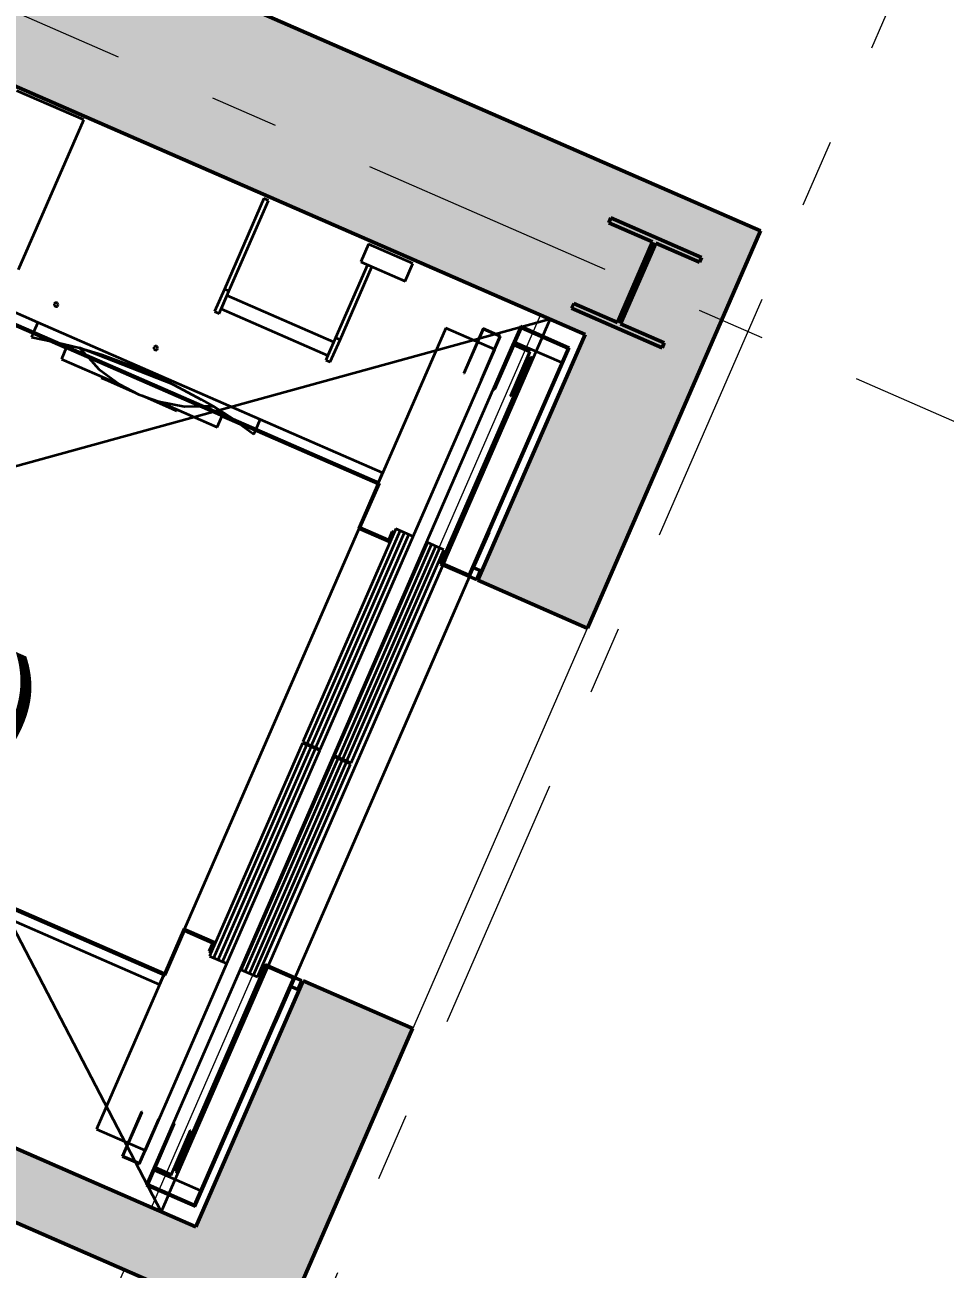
# Model space of a CAD drawing. Header units: millimetres. Extents: x -50172 to 258853, y -59787 to 25069.
# Drawn here: x 186099 to 187994, y -393 to 2169 of the extents above; entities that cross this region are included whole.
import ezdxf
from ezdxf.enums import TextEntityAlignment as Align

# ---------------------------------------------------------------- set-up
doc = ezdxf.new("R2010")
doc.units = ezdxf.units.MM
doc.header["$MEASUREMENT"] = 0
doc.linetypes.add('Double Dashed', pattern=[1093.611073, 529.166651, -211.666656, 141.111112, -211.666656])
for name, color, linetype in [('A-15-M_Column_Int', 7, 'Continuous'), ('A-15-MG_Structural_Grid', 7, 'Continuous'), ('A-20-M_Floor_Slab', 7, 'Continuous'), ('A-25-M_Wall_Int', 7, 'Continuous'), ('ArchiCAD Doors', 7, 'Continuous'), ('New_A-05-M_Gross_Int_Circulation', 7, 'Continuous')]:
    doc.layers.add(name, color=color, linetype=linetype)
for name, color, linetype, lineweight, true_color in [('A-15-M_Column_Int_Pen_No__28', 7, 'Continuous', 50, 0x2a2a2a), ('A-15-MG_Structural_Grid_Pen_No__163', 7, 'Continuous', 0, 0x750077), ('A-25-M_Wall_Int_Pen_No__107', 7, 'Continuous', 15, 0xa6a6a6), ('A-25-M_Wall_Int_Pen_No__27', 7, 'Continuous', 50, 0x2a2a2a), ('ArchiCAD Doors_Pen_No__27', 7, 'Continuous', 50, 0x2a2a2a), ('New_A-05-M_Gross_Int_Circulation_Pen_No__74', 7, 'Continuous', 20, 0x606060)]:
    doc.layers.add(name, color=color, linetype=linetype, lineweight=lineweight, true_color=true_color)
for name, color, linetype, lineweight in [('A-20-M_Floor_Slab_Pen_No__89', 8, 'Continuous', 20), ('A-80-M_Lift_Pen_No__8', 7, 'Continuous', 35), ('New_ArchiCAD Zone Stamps_Pen_No__9', 7, 'Continuous', 13)]:
    doc.layers.add(name, color=color, linetype=linetype, lineweight=lineweight)
doc.styles.add('GENERATED_STYLE_1', font='')
doc.styles.add('GENERATED_STYLE_3', font='')
doc.styles.add('GENERATED_STYLE_4', font='')
doc.styles.get('GENERATED_STYLE_1').set_extended_font_data('Arial', bold=True)
doc.styles.get('GENERATED_STYLE_3').set_extended_font_data('Arial')
doc.styles.get('GENERATED_STYLE_4').set_extended_font_data('Swis721 BT')

# ---------------------------------------------------------------- blocks, each defined once
blk = doc.blocks.new('Hub Circulation-First_INB 1250_31_3', base_point=(202027.2, -3160.1))
at = {"layer": 'New_A-05-M_Gross_Int_Circulation_Pen_No__74', "linetype": 'Continuous'}
for p, q in [((181904.4, 4233.7), (187614, 1744.8)), ((187614, 1744.8), (185229.9, -3722.7))]:
    blk.add_line(p, q, dxfattribs=at)
at = {"layer": 'New_ArchiCAD Zone Stamps_Pen_No__9'}
for tag, height, style, p in [('ROOM_NAME', 250, 'GENERATED_STYLE_1', (200923.8, -1482.5)), ('zoneNameLine2', 250, 'GENERATED_STYLE_1', (200735.4, -1914.6)), ('ROOM_NUMBER', 200, 'GENERATED_STYLE_3', (200547, -2335.3)), ('measuredAreaCode', 200, 'GENERATED_STYLE_3', (200389.9, -2695.5)), ('DUMMY_649', 200, 'GENERATED_STYLE_3', (200697.4, -2829.5)), ('DUMMY_650', 200, 'GENERATED_STYLE_3', (201326.5, -3103.9)), ('DUMMY_651', 133.3, 'GENERATED_STYLE_3', (201605.8, -3210.4))]:
    blk.add_attdef(tag, text='', height=height, rotation=336.4404, dxfattribs=dict(at, style=style)).set_placement(p, align=Align.TOP_LEFT)
blk = doc.blocks.new('Slab_3_3', base_point=(169200.6, -115.4))
at = {"layer": 'A-20-M_Floor_Slab_Pen_No__89', "linetype": 'Continuous', "flags": 128}
for points in [[(184086.2, 724.8), (186359.5, -266.4), (187160.9, 1571.5), (184887.6, 2562.7)], [(183228.9, -1241.4), (184030.3, 596.5), (186303.5, -394.8), (185502.1, -2232.6)]]:
    blk.add_lwpolyline(points, close=True, dxfattribs=at)
blk = doc.blocks.new('Wall_82_3', base_point=(183802.1, 848.8))
at = {"layer": 'A-25-M_Wall_Int_Pen_No__107', "linetype": 'Continuous', "lineweight": 0, "true_color": 0x535353}
blk.add_hatch(color=251, dxfattribs=at).paths.add_polyline_path([(183929.4, 640.5), (186395.2, -434.7), (186451.2, -306.4), (183985.4, 768.8)])
at = {"layer": 'A-25-M_Wall_Int_Pen_No__27', "linetype": 'Continuous', "flags": 128}
for points in [[(186451.2, -306.4), (183985.4, 768.8)], [(183929.4, 640.5), (186395.2, -434.7)]]:
    blk.add_lwpolyline(points, dxfattribs=at)
blk = doc.blocks.new('Simple Door Opening_11')
at = {"layer": 'ArchiCAD Doors_Pen_No__27', "linetype": 'Continuous'}
for p, q in [((-450, 0), (-450, -246)), ((450, 0), (450, -246))]:
    blk.add_line(p, q, dxfattribs=at)
blk = doc.blocks.new('Wall_112_3', base_point=(187614, 1744.8))
at = {"layer": 'A-25-M_Wall_Int_Pen_No__107', "linetype": 'Continuous', "lineweight": 0, "true_color": 0x535353}
for points in [[(187614, 1744.8), (187252.6, 1531.5), (187031.9, 1025.3), (187257.4, 927)], [(186897.6, 102), (186672.1, 200.4), (186174.5, -940.9), (186400, -1039.2)]]:
    blk.add_hatch(color=251, dxfattribs=at).paths.add_polyline_path(points)
at = {"layer": 'A-25-M_Wall_Int_Pen_No__27', "linetype": 'Continuous', "flags": 128}
for points in [[(187257.4, 927), (187614, 1744.8)], [(187252.6, 1531.5), (187031.9, 1025.3)], [(186672.1, 200.4), (186451.2, -306.4)], [(186400, -1039.2), (186897.6, 102)]]:
    blk.add_lwpolyline(points, dxfattribs=at)
at = {"layer": 'ArchiCAD Doors', "color": 251, "linetype": 'Continuous', "lineweight": 20, "true_color": 0x606060, "xscale": -1, "zscale": 1000, "rotation": 246.4404159907759}
blk.add_blockref('Simple Door Opening_11', (187077.5, 514.5), dxfattribs=at)
blk = doc.blocks.new('Wall_114_3', base_point=(187614, 1744.8))
at = {"layer": 'A-25-M_Wall_Int_Pen_No__107', "linetype": 'Continuous', "lineweight": 0, "true_color": 0x535353}
blk.add_hatch(color=251, dxfattribs=at).paths.add_polyline_path([(187614, 1744.8), (184922.7, 2918.3), (184786.8, 2606.7), (187252.6, 1531.5)])
at = {"layer": 'A-25-M_Wall_Int_Pen_No__27', "linetype": 'Continuous', "flags": 128}
for points in [[(184922.7, 2918.3), (184786.8, 2606.7)], [(187614, 1744.8), (184922.7, 2918.3)], [(184786.8, 2606.7), (187252.6, 1531.5)]]:
    blk.add_lwpolyline(points, dxfattribs=at)
blk = doc.blocks.new('Universal Columns Column 19_3')
at = {"layer": 'A-15-M_Column_Int', "linetype": 'Continuous', "lineweight": 0, "true_color": 0xffffff}
h = blk.add_hatch(dxfattribs=at)
h.set_pattern_fill('613_01__a5_STUCCO_0003', style=0, pattern_type=2)
h.set_pattern_definition([(286.3, (0, 0), (-3213820, 11866500), [3000, -14992680]), (309.93, (992000, -2522800), (-1760680, 765780), [4670, -4288600]), (111.49, (-168200, -712500), (765800, 1760700), [7100, -2708200]), (111.49, (-238700, -1062700), (765800, 1760700), [7100, -2708200]), (111.49, (-566500, -1578300), (765800, 1760700), [7100, -2708200]), (111.49, (-655700, -1708100), (765800, 1760700), [7100, -2708200]), (111.494, (-465300, -1834400), (765800, 1760700), [7100, -2708200]), (111.494, (-104200, -1931700), (765800, 1760700), [7100, -2708200]), (111.494, (257800, -2002000), (765800, 1760700), [7100, -2708200]), (183.06, (-194600, -886000), (2526450, 994900), [11200, -4282100]), (183.06, (-349700, -1079650), (2526450, 994900), [11200, -4282100]), (183.06, (116350, -2076500), (2526450, 994900), [11200, -4282100]), (111.49, (-350400, -1231700), (765800, 1760700), [7100, -2708200]), (111.49, (-502900, -1720200), (765800, 1760700), [7100, -2708200]), (111.494, (-274000, -1895900), (765800, 1760700), [7100, -2708200]), (111.494, (322000, -2155100), (765800, 1760700), [7100, -2708200]), (48.06, (-367140, -1412600), (765780, 1760680), [10500, -6061050]), (48.06, (-236400, -1671930), (765780, 1760680), [10520, -6061050]), (48.06, (-93300, -549600), (765800, 1760700), [10500, -6061050]), (48.06, (189050, -378800), (765800, 1760700), [10500, -6061050]), (48.06, (50600, -207200), (765800, 1760700), [10500, -6061050]), (48.06, (563700, -450600), (765800, 1760700), [10500, -6061050]), (48.06, (904800, -517960), (765780, 1760680), [10500, -6061050]), (48.06, (1265960, -877540), (765780, 1760680), [10500, -6061050]), (48.06, (1482600, -916100), (765780, 1760680), [10520, -6061050]), (48.06, (1273060, -1199550), (765780, 1760680), [10520, -6061050]), (48.06, (1211900, -1491860), (765780, 1760680), [10520, -6061050]), (48.06, (943500, -1689000), (765780, 1760680), [10520, -6061050]), (48.06, (1016600, -1999200), (765780, 1760680), [10520, -6061050]), (48.06, (801000, -2133260), (765780, 1760680), [10520, -6061050]), (48.06, (807600, -2293060), (765780, 1760680), [10520, -6061050]), (48.06, (630500, -2291960), (765780, 1760680), [10520, -6061050]), (48.06, (151700, -1607900), (765780, 1760680), [10520, -6061050]), (48.06, (70000, -1177460), (765780, 1760680), [10500, -6061050]), (48.06, (631750, -935800), (765780, 1760680), [10500, -6061050]), (48.06, (986700, -1181300), (765780, 1760680), [10500, -6061050]), (48.06, (850600, -1436000), (765780, 1760680), [10520, -6061050]), (48.06, (409300, -1365550), (765780, 1760680), [10500, -6061050]), (48.06, (488700, -1638000), (765780, 1760680), [10520, -6061050]), (48.06, (565600, -1787900), (765780, 1760680), [10520, -6061050]), (48.06, (297900, -886800), (765780, 1760680), [10500, -6061050]), (48.06, (277700, -629950), (765800, 1760700), [10500, -6061050]), (111.494, (551400, -2107800), (765800, 1760700), [7100, -2708200]), (111.494, (998900, -2140500), (765800, 1760700), [7100, -2708200]), (111.49, (707000, -1598400), (765800, 1760700), [7100, -2708200]), (111.494, (1193500, -1658100), (765800, 1760700), [7100, -2708200]), (111.49, (691100, -1191600), (765800, 1760700), [7100, -2708200]), (111.49, (1263300, -1334100), (765800, 1760700), [7100, -2708200]), (111.49, (979600, -866500), (765800, 1760700), [7100, -2708200]), (111.49, (1307600, -730700), (765800, 1760700), [7100, -2708200]), (111.49, (640400, -526600), (765800, 1760700), [7100, -2708200]), (111.49, (694500, -717200), (765800, 1760700), [7100, -2708200]), (111.49, (314700, -283700), (765800, 1760700), [7100, -2708200]), (111.49, (167600, -528500), (765800, 1760700), [7100, -2708200]), (111.49, (12400, -430600), (765800, 1760700), [7100, -2708200]), (111.49, (67100, -748000), (765800, 1760700), [7100, -2708200]), (111.49, (344000, -1091200), (765800, 1760700), [7100, -2708200]), (111.49, (29600, -939300), (765800, 1760700), [7100, -2708200]), (111.49, (438400, -757700), (765800, 1760700), [7100, -2708200]), (111.49, (-42600, -1373600), (765800, 1760700), [7100, -2708200]), (169.023, (65740, -1702860), (-7808487, 1302433), [10530, -17691000]), (169.023, (1133700, -1883880), (-7808487, 1302433), [10530, -17691000]), (169.023, (1445740, -1224800), (-7808487, 1302433), [10530, -17691000]), (169.023, (1047320, -1405880), (-7808487, 1302433), [10530, -17691000]), (169.023, (180300, -1357830), (-7808487, 1302433), [10530, -17691000]), (169.023, (-432670, -1577200), (-7808487, 1302433), [10530, -17691000]), (169.023, (223600, -966600), (-7808487, 1302433), [10530, -17691000]), (169.023, (1136430, -1014340), (-7808487, 1302433), [10530, -17691000]), (169.023, (1524220, -1021000), (-7808487, 1302433), [10530, -17691000]), (169.023, (1135220, -608810), (-7808487, 1302433), [10530, -17691000]), (169.023, (893470, -721350), (-7808487, 1302433), [10530, -17691000]), (169.023, (840820, -1017380), (-7808487, 1302433), [10530, -17691000]), (169.023, (46180, -1841170), (-7808487, 1302433), [10530, -17691000]), (169.023, (407640, -1861700), (-7808487, 1302433), [10530, -17691000]), (169.023, (845750, -1951000), (-7808487, 1302433), [10530, -17691000]), (48.06, (1350950, -1429200), (765780, 1760680), [10520, -6061050]), (48.06, (1140700, -2005970), (765780, 1760680), [10520, -6061050]), (48.06, (978100, -2309850), (765780, 1760680), [10520, -6061050]), (48.06, (198750, -158600), (765800, 1760700), [10500, -6061050]), (48.06, (458460, -261400), (765800, 1760700), [10500, -6061050]), (48.06, (772750, -448730), (765780, 1760680), [10500, -6061050]), (48.06, (1481360, -686060), (765780, 1760680), [10520, -6061050]), (48.06, (1667650, -817700), (765780, 1760680), [10520, -6061050]), (48.06, (1651400, -901750), (765780, 1760680), [10520, -6061050])])
h.paths.add_polyline_path([(-101.8, -101.6), (101.8, -101.6), (101.8, -90.6), (3.6, -90.6), (3.6, 90.6), (101.8, 90.6), (101.8, 101.6), (-101.8, 101.6), (-101.8, 90.6), (-3.6, 90.6), (-3.6, -90.6), (-101.8, -90.6)])
at = {"layer": 'A-15-M_Column_Int_Pen_No__28', "linetype": 'Continuous'}
for p, q in [((101.8, 101.6), (-101.8, 101.6)), ((-101.8, 101.6), (-101.8, 90.6)), ((-101.8, 90.6), (-3.6, 90.6)), ((-3.6, 90.6), (-3.6, -90.6)), ((3.6, -90.6), (3.6, 90.6)), ((3.6, 90.6), (101.8, 90.6)), ((101.8, 90.6), (101.8, 101.6)), ((-3.6, -90.6), (-101.8, -90.6)), ((-101.8, -90.6), (-101.8, -101.6)), ((-101.8, -101.6), (101.8, -101.6)), ((101.8, -90.6), (3.6, -90.6)), ((101.8, -101.6), (101.8, -90.6))]:
    blk.add_line(p, q, dxfattribs=at)
blk = doc.blocks.new('Standard grid marker')
at = {"layer": 'A-15-MG_Structural_Grid_Pen_No__163', "linetype": 'Double Dashed'}
blk.add_line((1000, 0), (29726, 0), dxfattribs=at)
at = {"layer": 'A-15-MG_Structural_Grid_Pen_No__163', "style": 'GENERATED_STYLE_4'}
for tag, p in [('AC_MarkerText_1_0', (-500, 41.2)), ('AC_MarkerText_1_1', (31226, 41.2))]:
    blk.add_attdef(tag, text='', height=350, rotation=90, dxfattribs=at).set_placement(p, align=Align.MIDDLE_CENTER)
blk = doc.blocks.new('Standard grid marker_3')
at = {"layer": 'A-15-MG_Structural_Grid_Pen_No__163', "linetype": 'Double Dashed'}
blk.add_line((1000, 0), (74254.8, 0), dxfattribs=at)
at = {"layer": 'A-15-MG_Structural_Grid_Pen_No__163', "style": 'GENERATED_STYLE_4'}
for tag, p in [('AC_MarkerText_1_0', (-500, 43.4)), ('AC_MarkerText_1_1', (75754.8, 43.4))]:
    blk.add_attdef(tag, text='', height=350, rotation=360, dxfattribs=at).set_placement(p, align=Align.MIDDLE_CENTER)

msp = doc.modelspace()

# ---------------------------------------------------------------- linework, layer by layer
at = {"layer": 'A-80-M_Lift_Pen_No__8', "linetype": 'Continuous'}
for p, q in [((184907.6, 2554.1), (186379.5, -275.1)), ((186829.8, 1225.5), (184899.3, 2067.3)), ((184900.9, 2063.3), (186825.9, 1224)), ((186220, 1973.6), (186082.5, 2033.6)), ((186085.5, 1665.2), (186220, 1973.6)), ((186591.2, 1811.7), (186509.7, 1624.7)), ((186518.9, 1620.7), (186600.4, 1807.7)), ((186600.4, 1807.7), (186591.2, 1811.7)), ((186806.6, 1717.8), (186790.7, 1681.1)), ((186898.3, 1677.8), (186806.6, 1717.8)), ((186804.4, 1675.1), (186738.9, 1524.8)), ((186748, 1520.8), (186813.6, 1671.1)), ((186790.7, 1681.1), (186882.3, 1641.2)), ((186882.3, 1641.2), (186898.3, 1677.8)), ((186509.7, 1624.7), (186489.7, 1578.9)), ((186498.9, 1574.9), (186518.9, 1620.7)), ((186518.9, 1620.7), (186509.7, 1624.7)), ((186125.4, 1556.6), (186000.1, 1611.3)), ((186159.5, 1594.7), (186159.2, 1593.2)), ((186159.2, 1593.2), (186159.4, 1591.6)), ((186159.4, 1591.6), (186160.3, 1590.3)), ((186160.4, 1596), (186159.5, 1594.7)), ((186160.3, 1590.3), (186161.6, 1589.4)), ((186161.7, 1596.8), (186160.4, 1596)), ((186161.6, 1589.4), (186163.1, 1589.1)), ((186163.2, 1597.1), (186161.7, 1596.8)), ((186163.1, 1589.1), (186164.6, 1589.4)), ((186164.8, 1596.8), (186163.2, 1597.1)), ((186164.6, 1589.4), (186165.9, 1590.2)), ((186166, 1595.9), (186164.8, 1596.8)), ((186165.9, 1590.2), (186166.8, 1591.5)), ((186166.9, 1594.6), (186166, 1595.9)), ((186166.8, 1591.5), (186167.2, 1593)), ((186167.2, 1593), (186166.9, 1594.6)), ((186514.9, 1611.6), (186502.9, 1584.1)), ((186734.9, 1515.6), (186514.9, 1611.6)), ((186489.7, 1578.9), (186498.9, 1574.9)), ((186502.9, 1584.1), (186722.9, 1488.1)), ((187180.9, 1562.8), (184106.2, 716.2)), ((186125.4, 1556.6), (186116.7, 1536.5)), ((186583.8, 1356.8), (186125.4, 1556.6)), ((186965.7, 1544.8), (186827.1, 1226.7)), ((187066.6, 1500.8), (186965.7, 1544.8)), ((187042.8, 1543.9), (187002.9, 1452.2)), ((187003.8, 1451.8), (187043.3, 1542.6)), ((187078.6, 1528.3), (187042.8, 1543.9)), ((187043.3, 1542.6), (187077.3, 1527.8)), ((187120.1, 1548.4), (187100.1, 1502.6)), ((187102.8, 1501.4), (187121.6, 1544.5)), ((187220.9, 1504.4), (187120.1, 1548.4)), ((187121.6, 1544.5), (187216.9, 1502.9)), ((187165.9, 1528.4), (187180.9, 1562.8)), ((186115.5, 1533.7), (186112.3, 1526.4)), ((186112.3, 1526.4), (186152.1, 1517.7)), ((186149.6, 1518.3), (186184, 1503.3)), ((186167.1, 1514.5), (186177, 1512.3)), ((186177, 1512.3), (186211.5, 1503.8)), ((186394.5, -240.7), (187165.9, 1528.4)), ((186738.9, 1524.8), (186718.9, 1479)), ((186722.9, 1488.1), (186734.9, 1515.6)), ((186728, 1475), (186748, 1520.8)), ((186748, 1520.8), (186738.9, 1524.8)), ((187077.3, 1527.8), (187037.7, 1437.1)), ((187038.6, 1436.7), (187078.6, 1528.3)), ((187204.2, 1473.6), (187108.8, 1515.1)), ((186184.2, 1503.8), (186174.2, 1480.8)), ((186184, 1503.3), (186184.2, 1503.8)), ((186186.9, 1509.9), (186185.4, 1506.5)), ((186211.5, 1503.8), (186258.8, 1489.8)), ((186211.5, 1503.8), (186224.8, 1489.3)), ((186405.4, 1428), (186211.5, 1503.8)), ((186258.8, 1489.8), (186330.1, 1463)), ((186364.8, 1505.2), (186364.5, 1503.7)), ((186364.5, 1503.7), (186364.8, 1502.1)), ((186365.7, 1506.5), (186364.8, 1505.2)), ((186364.8, 1502.1), (186365.6, 1500.8)), ((186365.6, 1500.8), (186366.9, 1499.9)), ((186367, 1507.3), (186365.7, 1506.5)), ((186366.9, 1499.9), (186368.4, 1499.6)), ((186368.6, 1507.6), (186367, 1507.3)), ((186368.4, 1499.6), (186370, 1499.9)), ((186370.1, 1507.2), (186368.6, 1507.6)), ((187100.1, 1502.6), (186368.6, -174.9)), ((186370, 1499.9), (186371.3, 1500.7)), ((186371.4, 1506.4), (186370.1, 1507.2)), ((186371.3, 1500.7), (186372.2, 1502)), ((186372.2, 1505), (186371.4, 1506.4)), ((186372.5, 1503.5), (186372.2, 1505)), ((186372.2, 1502), (186372.5, 1503.5)), ((186898.7, 1115.8), (187066.6, 1500.8)), ((187216.9, 1502.9), (187013.5, 1036.3)), ((187015, 1032.4), (187220.9, 1504.4)), ((187105.9, 1510.9), (187065.9, 1419.3)), ((187066.9, 1418.9), (187106.4, 1509.6)), ((187138.5, 1495.6), (187098.9, 1404.9)), ((187099.9, 1404.5), (187139.8, 1496.2)), ((187100.1, 1502.6), (187102.8, 1501.4)), ((187139.8, 1496.2), (187105.9, 1510.9)), ((187106.4, 1509.6), (187138.5, 1495.6)), ((186174.2, 1480.8), (186294.3, 1428.5)), ((186229.8, 1483.9), (186251.4, 1460.3)), ((186330.1, 1463), (186353.4, 1454)), ((186718.9, 1479), (186728, 1475)), ((187140.4, 1485), (186954.5, 1058.8)), ((186958.5, 1060.3), (187143.2, 1483.8)), ((187143.2, 1483.8), (187140.4, 1485)), ((186251.4, 1460.3), (186294.3, 1428.5)), ((186256.7, 1444.9), (186255.7, 1442.6)), ((186255.7, 1442.6), (186264.9, 1438.6)), ((186265.9, 1440.9), (186264.9, 1438.6)), ((186264.9, 1438.6), (186326.9, 1411.5)), ((186353.4, 1454), (186405.4, 1428)), ((187002.9, 1452.2), (187003.8, 1451.8)), ((187037.7, 1437.1), (187038.6, 1436.7)), ((186294.3, 1428.5), (186333.4, 1408.1)), ((186405.4, 1428), (186462, 1397.9)), ((187065.9, 1419.3), (187066.9, 1418.9)), ((186333.4, 1408.1), (186375, 1393.3)), ((186340.3, 1405.7), (186402.4, 1378.6)), ((186375, 1393.3), (186495, 1340.9)), ((186375, 1393.3), (186427.4, 1383.5)), ((186462, 1397.9), (186486.5, 1383.9)), ((186466.8, 1383.8), (186486.5, 1383.9)), ((186486.5, 1383.9), (186529.1, 1356.6)), ((187098.9, 1404.9), (187099.9, 1404.5)), ((186402.4, 1378.6), (186403.4, 1380.9)), ((186402.4, 1378.6), (186411.5, 1374.6)), ((186411.5, 1374.6), (186412.5, 1376.9)), ((186427.4, 1383.5), (186459.4, 1383.7)), ((186495, 1340.9), (186505, 1363.9)), ((186505, 1363.9), (186504.8, 1363.4)), ((186504.8, 1363.4), (186542.3, 1347)), ((186506.2, 1366.6), (186507.8, 1370.3)), ((186540.4, 1348.4), (186570.6, 1326.5)), ((186570.6, 1326.5), (186573.8, 1333.9)), ((186575, 1336.6), (186583.8, 1356.8)), ((186835.8, 1246.9), (186583.8, 1356.8)), ((186827.1, 1226.7), (186835.8, 1246.9)), ((186825.9, 1224), (186785.9, 1132.3)), ((186789.8, 1133.8), (186829.8, 1225.5)), ((186427.5, 306.7), (186787.3, 1131.7)), ((186862.9, 1131.4), (186671.6, 692.6)), ((186785.9, 1132.3), (186849.1, 1104.7)), ((186847.6, 1108.7), (186789.8, 1133.8)), ((186898.7, 1115.8), (186862.9, 1131.4)), ((186680.5, 688.7), (186871.9, 1127.5)), ((186689.5, 684.8), (186880.8, 1123.6)), ((186698.4, 680.9), (186889.8, 1119.7)), ((186707.4, 677), (186898.7, 1115.8)), ((186928, 1103), (186736.8, 664.5)), ((186855, 1125.6), (186847.6, 1108.7)), ((186849.1, 1104.7), (186857.7, 1124.4)), ((186857.7, 1124.4), (186855, 1125.6)), ((186961.9, 1088.2), (186928, 1103)), ((187023.9, 1051.4), (187055.7, 1124.3)), ((187055.7, 1124.3), (187055.2, 1124.5)), ((186745.3, 660.7), (186936.5, 1099.3)), ((186753.7, 657), (186945, 1095.6)), ((186762.2, 653.3), (186953.5, 1091.9)), ((186770.7, 649.7), (186961.9, 1088.2)), ((184457.3, 1053.5), (186387.7, 211.7)), ((186386.2, 215.7), (184461.2, 1055)), ((186954.5, 1058.8), (187015, 1032.4)), ((187013.5, 1036.3), (186958.5, 1060.3)), ((186964.6, 1068), (186960.8, 1059.3)), ((186961.7, 1058.9), (186965.5, 1067.6)), ((186965.5, 1067.6), (186964.6, 1068)), ((187023, 1050.7), (187036.3, 1044.9)), ((187037.6, 1045.4), (187023.9, 1051.4)), ((186655.3, 207.4), (187015, 1032.4)), ((187015, 1032.4), (187029.3, 1026.2)), ((187028.7, 1027.5), (187015.4, 1033.3)), ((187036.3, 1044.9), (187028.7, 1027.5)), ((187029.3, 1026.2), (187037.6, 1045.4)), ((186671.6, 692.6), (186707.4, 677)), ((186670.6, 690.2), (186479.3, 251.5)), ((186488.2, 247.5), (186679.5, 686.4)), ((186497.1, 243.6), (186688.5, 682.5)), ((186506.1, 239.7), (186697.4, 678.6)), ((186515, 235.9), (186706.3, 674.6)), ((186706.3, 674.6), (186670.6, 690.2)), ((186706.3, 674.6), (186707.4, 677)), ((186735.6, 661.6), (186544.3, 223.1)), ((186552.8, 219.4), (186744.1, 658)), ((186561.3, 215.7), (186752.5, 654.3)), ((186569.8, 212), (186761, 650.6)), ((186578.3, 208.3), (186769.5, 646.8)), ((186769.5, 646.8), (186735.6, 661.6)), ((186736.8, 664.5), (186770.7, 649.7)), ((185540.4, 557.2), (186376.2, 192.7)), ((186426.2, 307.3), (186386.2, 215.7)), ((186388.9, 214.5), (186427.7, 303.4)), ((186489.4, 279.7), (186426.2, 307.3)), ((186427.7, 303.4), (186485.4, 278.2)), ((186485.4, 278.2), (186478.1, 261.2)), ((186478.1, 261.2), (186480.8, 260)), ((186480.8, 260), (186489.4, 279.7)), ((186347.1, -149.1), (186515, 235.9)), ((186594.8, 233.8), (186409, -192.5)), ((186479.3, 251.5), (186515, 235.9)), ((186655.3, 207.4), (186594.8, 233.8)), ((186385, 212.9), (186246.3, -105.2)), ((186376.2, 192.7), (186385, 212.9)), ((186388.9, 214.5), (186386.2, 215.7)), ((186387.7, 211.7), (186388.9, 214.5)), ((186411.7, -193.7), (186596.4, 229.8)), ((186651.4, 205.8), (186447.9, -260.7)), ((186449.5, -264.7), (186655.3, 207.4)), ((186544.3, 223.1), (186578.3, 208.3)), ((186598.7, 228.8), (186595.7, 221.9)), ((186595.7, 221.9), (186596.6, 221.5)), ((186596.4, 229.8), (186651.4, 205.8)), ((186596.6, 221.5), (186599.6, 228.4)), ((186654.9, 206.5), (186668.2, 200.7)), ((186669.5, 201.2), (186655.3, 207.4)), ((186615.6, 115.1), (186647.4, 187.9)), ((186660.6, 183.3), (186647.3, 189.1)), ((186647.4, 187.9), (186661.1, 181.9)), ((186668.2, 200.7), (186660.6, 183.3)), ((186661.1, 181.9), (186669.5, 201.2)), ((186615.1, 115.3), (186615.6, 115.1)), ((186339.3, -69.4), (186299.4, -161.1)), ((186300.7, -160.5), (186340.3, -69.8)), ((186340.3, -69.8), (186339.3, -69.4)), ((186374.2, -84.6), (186334.6, -175.3)), ((186335.1, -176.6), (186375.1, -85)), ((186406.4, -93.2), (186366.5, -184.8)), ((186367.8, -184.3), (186407.3, -93.6)), ((186375.1, -85), (186374.2, -84.6)), ((186407.3, -93.6), (186406.4, -93.2)), ((186246.3, -105.2), (186347.1, -149.1)), ((186439.4, -107.6), (186399.9, -198.3)), ((186400.4, -199.6), (186440.3, -108)), ((186440.3, -108), (186439.4, -107.6)), ((186299.4, -161.1), (186335.1, -176.6)), ((186334.6, -175.3), (186300.7, -160.5)), ((186368.6, -174.9), (186348.6, -220.7)), ((186352.6, -219.2), (186371.4, -176.1)), ((186371.4, -176.1), (186368.6, -174.9)), ((186365.4, -189.8), (186460.7, -231.4)), ((186366.5, -184.8), (186400.4, -199.6)), ((186399.9, -198.3), (186367.8, -184.3)), ((186409, -192.5), (186411.7, -193.7)), ((186348.6, -220.7), (186449.5, -264.7)), ((186447.9, -260.7), (186352.6, -219.2)), ((186394.5, -240.7), (186379.5, -275.1))]:
    msp.add_line(p, q, dxfattribs=at)

# ---------------------------------------------------------------- block references
at = {"layer": 'A-15-M_Column_Int', "linetype": 'Continuous', "zscale": 1000, "rotation": 156.4404149906862}
msp.add_blockref('Universal Columns Column 19_3', (187358.8, 1638), dxfattribs=at)
at = {"layer": 'A-15-MG_Structural_Grid', "color": 8, "linetype": 'Continuous', "lineweight": 15, "zscale": 1000}
for name, p, rotation in [('Standard grid marker', (194573.3, 17557.1), 246.440411583993), ('Standard grid marker_3', (170855, 8834.4), 336.440411583993)]:
    msp.add_blockref(name, p, dxfattribs=dict(at, rotation=rotation))
at = {"layer": 'A-20-M_Floor_Slab', "color": 8, "linetype": 'Continuous', "lineweight": 20}
msp.add_blockref('Slab_3_3', (169200.6, -115.4), dxfattribs=at)
at = {"layer": 'A-25-M_Wall_Int', "color": 250, "lineweight": 50, "true_color": 0x2a2a2a}
for name, p in [('Wall_114_3', (187614, 1744.8)), ('Wall_112_3', (187614, 1744.8)), ('Wall_82_3', (183802.1, 848.8))]:
    msp.add_blockref(name, p, dxfattribs=at)
at = {"layer": 'New_A-05-M_Gross_Int_Circulation', "linetype": 'Continuous'}
msp.add_blockref('Hub Circulation-First_INB 1250_31_3', (202027.2, -3160.1), dxfattribs=at)

# ---------------------------------------------------------------- texts
at = {"layer": 'A-80-M_Lift_Pen_No__8', "linetype": 'Continuous', "insert": (185452.8, 997.8), "char_height": 200, "attachment_point": 5, "rotation": 336.4404, "style": 'GENERATED_STYLE_4'}
msp.add_mtext('\\A1;{\\fSwis721 BT|b0|i0|c0|p34;(13 person)}', dxfattribs=at)

doc.saveas('drawing.dxf')
